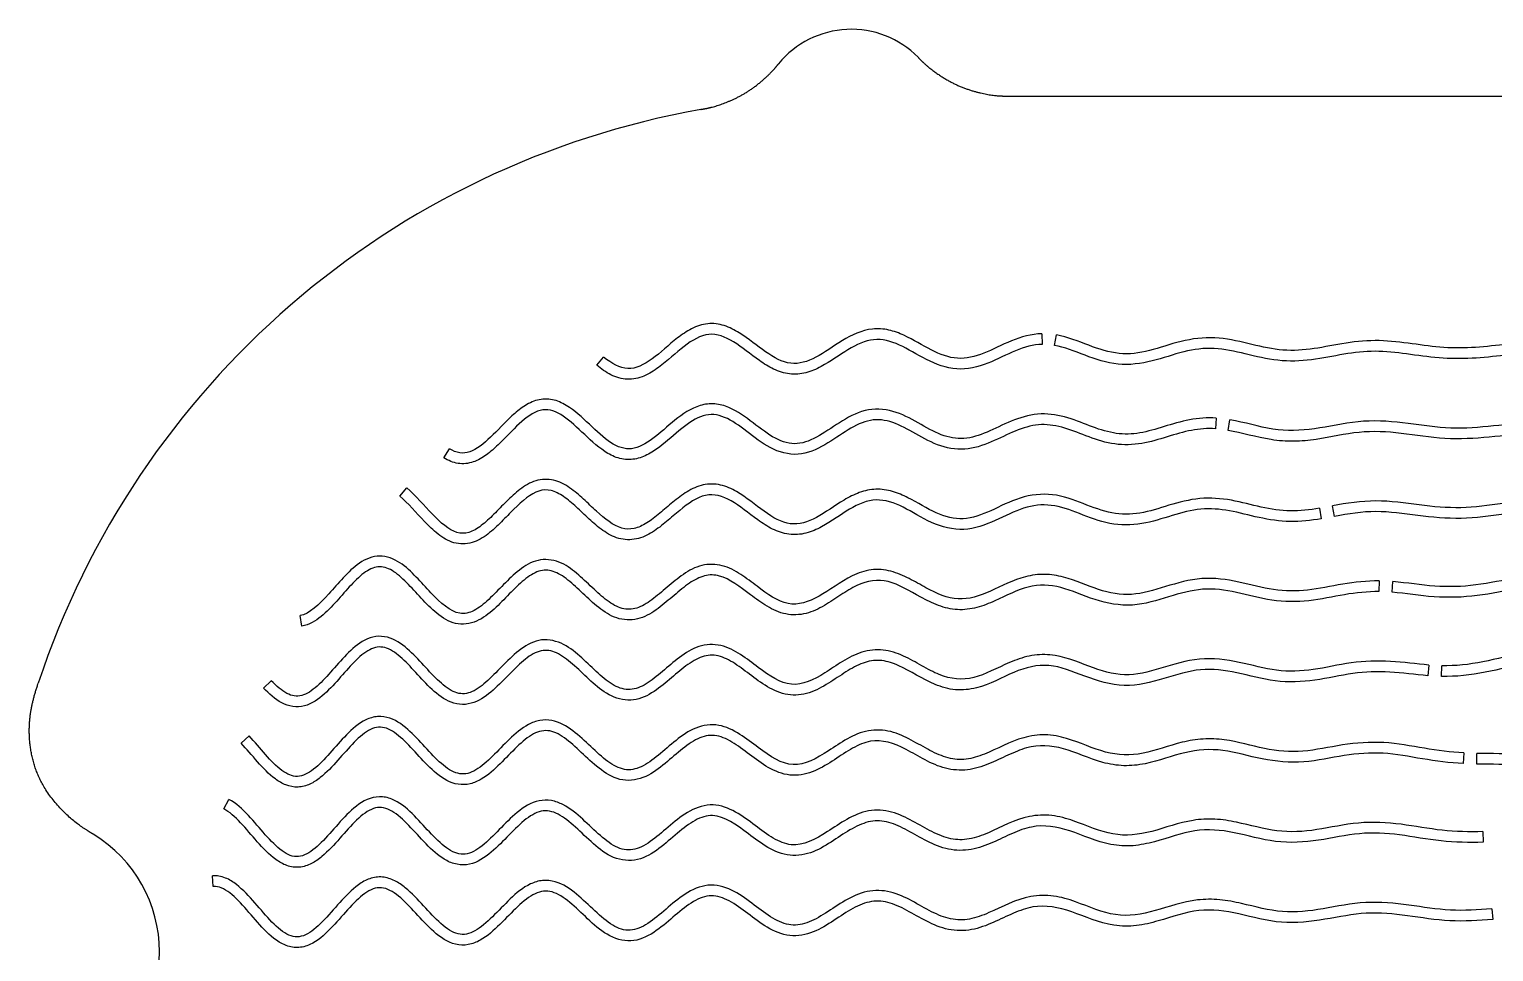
# Model space of a CAD drawing. Header units: millimetres. Extents: x -31 to 86, y -35 to 35.
# Drawn here: x -30.7 to 24, y 0 to 34.5 of the extents above; entities that cross this region are included whole.
import ezdxf

# ---------------------------------------------------------------- set-up
doc = ezdxf.new("R2010")
doc.units = ezdxf.units.MM

msp = doc.modelspace()

# ---------------------------------------------------------------- linework, layer by layer
at = {"color": 7, "linetype": 'Continuous', "lineweight": 25}
for p, q in [((5.958, 32), (42.171, 32)), ((7.125, 23.116), (7.134, 22.717)), ((7.595, 22.679), (7.666, 23.073)), ((-9.508, 21.936), (-9.254, 22.245)), ((13.634, 19.96), (13.608, 19.561)), ((14.084, 19.502), (14.153, 19.897)), ((-15.22, 18.471), (-15.011, 18.813)), ((-16.869, 17.047), (-16.609, 17.351)), ((17.495, 16.591), (17.562, 16.196)), ((18.057, 16.286), (17.984, 16.68)), ((19.729, 13.871), (19.723, 13.471)), ((20.21, 13.447), (20.242, 13.846)), ((-20.528, 12.179), (-20.598, 12.573)), ((21.584, 10.726), (21.552, 10.327)), ((22.063, 10.3), (22.072, 10.7)), ((-21.961, 9.864), (-21.672, 10.141)), ((-22.795, 7.802), (-22.503, 8.075)), ((22.892, 7.441), (22.871, 7.042)), ((23.377, 7.024), (23.385, 7.424)), ((-23.447, 5.35), (-23.262, 5.705)), ((23.607, 4.498), (23.617, 4.098)), ((-23.84, 2.446), (-23.867, 2.845)), ((23.943, 1.61), (23.974, 1.211))]:
    msp.add_line(p, q, dxfattribs=at)
for centre, radius, start, end in [((0, 31), 3.5, 44.4751, 140.8002), ((0, 0), 32, 100.1135, 161.6951), ((-31, 0), 5.15, 301.4922, 58.5078)]:
    msp.add_arc(centre, radius, start, end, dxfattribs=at)
for points, degree, knots in [([(2.497, 33.452), (2.624, 33.323), (2.81, 33.117), (3.639, 32.454), (4.51, 32.141), (5.348, 32), (5.653, 32), (5.958, 32)], 5, [0, 0, 0, 0, 0, 0, 0.5, 0.5, 1, 1, 1, 1, 1, 1]), ([(-5.619, 31.503), (-5.374, 31.546), (-5.115, 31.59), (-4.366, 31.838), (-3.628, 32.236), (-2.961, 32.892), (-2.813, 33.088), (-2.712, 33.212)], 5, [0, 0, 0, 0, 0, 0, 0.5, 0.5, 1, 1, 1, 1, 1, 1]), ([(45.971, 24.19), (44.404, 23.687), (42.052, 23.003), (38.867, 22.821), (36.442, 22.71), (34.057, 22.661), (31.625, 22.802), (29.606, 22.62), (28.024, 22.648), (26.824, 22.755), (25.596, 22.811), (24.368, 22.713), (23.175, 22.57), (22.002, 22.582), (20.817, 22.769), (19.578, 22.905), (18.329, 22.762), (17.143, 22.499), (15.992, 22.466), (14.835, 22.752), (13.595, 23.038), (12.308, 22.871), (11.135, 22.436), (10.012, 22.29), (8.891, 22.664), (8.093, 22.996), (7.666, 23.073)], 3, [0, 0, 0, 0, 0.0471585, 0.0707377, 0.0943169, 0.1178962, 0.1414754, 0.1650546, 0.1768443, 0.1886339, 0.2004235, 0.2122131, 0.2240027, 0.2357923, 0.247582, 0.2593716, 0.2711612, 0.2829508, 0.2947404, 0.30653, 0.3183197, 0.3301093, 0.3418989, 0.3536885, 0.3654781, 0.3772677, 0.3772677, 0.3772677, 0.3772677]), ([(46.094, 23.81), (45.307, 23.557), (43.726, 23.076), (41.31, 22.559), (38.872, 22.421), (36.473, 22.311), (34.031, 22.261), (31.634, 22.402), (29.634, 22.22), (27.997, 22.248), (26.788, 22.356), (25.602, 22.41), (24.418, 22.316), (23.206, 22.17), (21.544, 22.189), (19.96, 22.548), (18.413, 22.37), (17.212, 22.102), (15.939, 22.064), (14.716, 22.371), (13.563, 22.63), (12.429, 22.487), (11.266, 22.054), (9.961, 21.878), (8.717, 22.305), (7.967, 22.612), (7.595, 22.679)], 3, [0, 0, 0, 0, 0.0235792, 0.0471585, 0.0707377, 0.0943169, 0.1178962, 0.1414754, 0.1650546, 0.1768443, 0.1886339, 0.2004235, 0.2122131, 0.2240027, 0.2357923, 0.2593716, 0.2711612, 0.2829508, 0.2947404, 0.30653, 0.3183197, 0.3301093, 0.3418989, 0.3536885, 0.3654781, 0.3772677, 0.3772677, 0.3772677, 0.3772677]), ([(65.262, 19.385), (64.175, 19.438), (61.991, 19.618), (58.749, 20.582), (55.691, 22.279), (53.147, 23.506), (51.052, 23.69), (49.491, 23.36), (47.959, 22.69), (45.93, 21.61), (43.864, 20.574), (41.719, 19.881), (40.079, 19.582), (38.445, 19.456), (36.824, 19.355), (35.191, 19.27), (33.552, 19.305), (31.938, 19.37), (30.332, 19.29), (28.688, 19.203), (27.045, 19.334), (25.451, 19.431), (23.856, 19.233), (22.182, 19.13), (20.543, 19.426), (18.983, 19.505), (17.661, 19.183), (16.538, 19.066), (15.404, 19.159), (14.603, 19.412), (14.084, 19.502)], 3, [0, 0, 0, 0, 0.0315935, 0.0631869, 0.0947804, 0.1263739, 0.1421706, 0.1579673, 0.1737641, 0.1895608, 0.2211543, 0.236951, 0.2527477, 0.2685445, 0.2843412, 0.3001379, 0.3159347, 0.3317314, 0.3475281, 0.3633249, 0.3791216, 0.3949183, 0.4107151, 0.4265118, 0.4423085, 0.4581053, 0.473902, 0.4818004, 0.4896987, 0.5054955, 0.5054955, 0.5054955, 0.5054955]), ([(65.282, 19.785), (64.204, 19.837), (62.056, 20.016), (58.916, 20.949), (56.397, 22.343), (54.332, 23.381), (52.715, 23.946), (51.025, 24.096), (49.358, 23.74), (47.778, 23.047), (45.738, 21.961), (43.704, 20.943), (41.619, 20.27), (40.033, 19.98), (38.422, 19.855), (36.797, 19.754), (35.183, 19.671), (33.573, 19.704), (31.939, 19.77), (30.298, 19.688), (28.693, 19.603), (27.092, 19.732), (25.436, 19.832), (23.792, 19.629), (22.213, 19.531), (20.624, 19.82), (18.927, 19.908), (17.301, 19.499), (15.762, 19.459), (14.708, 19.8), (14.153, 19.897)], 3, [0, 0, 0, 0, 0.0315935, 0.0631869, 0.0947804, 0.1105771, 0.1263739, 0.1421706, 0.1579673, 0.1737641, 0.1895608, 0.2211543, 0.236951, 0.2527477, 0.2685445, 0.2843412, 0.3001379, 0.3159347, 0.3317314, 0.3475281, 0.3633249, 0.3791216, 0.3949183, 0.4107151, 0.4265118, 0.4423085, 0.4581053, 0.473902, 0.4896987, 0.5054955, 0.5054955, 0.5054955, 0.5054955]), ([(7.134, 22.717), (6.804, 22.709), (6.143, 22.525), (5.132, 21.973), (3.938, 21.676), (2.783, 22.121), (1.796, 22.756), (0.837, 23.009), (-0.117, 22.562), (-0.933, 21.955), (-1.684, 21.624), (-2.314, 21.572), (-2.912, 21.77), (-3.61, 22.213), (-4.402, 22.886), (-5.323, 23.24), (-6.244, 22.698), (-7.017, 21.959), (-7.726, 21.501), (-8.367, 21.355), (-8.996, 21.548), (-9.342, 21.8), (-9.508, 21.936)], 3, [0, 0, 0, 0, 0.0105883, 0.0211766, 0.0317649, 0.0423532, 0.0529415, 0.0635298, 0.0741181, 0.0847064, 0.0900006, 0.0952947, 0.1005889, 0.105883, 0.1164713, 0.1270596, 0.1376479, 0.1482362, 0.1535304, 0.1588245, 0.1641187, 0.1694128, 0.1694128, 0.1694128, 0.1694128]), ([(7.125, 23.116), (6.733, 23.107), (5.965, 22.884), (4.947, 22.335), (3.97, 22.098), (2.999, 22.463), (2.163, 22.997), (1.41, 23.282), (0.584, 23.34), (-0.357, 22.887), (-1.322, 22.166), (-2.261, 21.878), (-3.198, 22.387), (-3.993, 23.064), (-4.729, 23.454), (-5.37, 23.537), (-5.978, 23.327), (-6.668, 22.846), (-7.442, 22.105), (-8.352, 21.648), (-8.95, 21.996), (-9.254, 22.245)], 3, [0, 0, 0, 0, 0.0105883, 0.0211766, 0.0317649, 0.0423532, 0.0529415, 0.0582357, 0.0635298, 0.0741181, 0.0847064, 0.0952947, 0.105883, 0.1164713, 0.1217655, 0.1270596, 0.1323538, 0.1376479, 0.1482362, 0.1588245, 0.1694128, 0.1694128, 0.1694128, 0.1694128]), ([(13.608, 19.561), (13.31, 19.58), (12.718, 19.538), (11.817, 19.264), (10.869, 18.97), (9.497, 18.924), (8.26, 19.568), (7.107, 19.779), (6.244, 19.557), (5.364, 19.107), (4.387, 18.729), (3.318, 18.858), (2.405, 19.374), (1.546, 19.858), (0.719, 19.96), (-0.118, 19.551), (-0.962, 18.936), (-1.975, 18.478), (-3.064, 18.794), (-3.908, 19.476), (-4.738, 20.074), (-5.525, 20.153), (-6.335, 19.603), (-7.011, 18.973), (-7.622, 18.564), (-8.153, 18.379), (-8.725, 18.437), (-9.386, 18.788), (-10.064, 19.446), (-10.864, 20.188), (-11.622, 20.375), (-12.41, 19.794), (-13.053, 19.079), (-13.62, 18.573), (-14.11, 18.281), (-14.7, 18.217), (-15.058, 18.372), (-15.22, 18.471)], 3, [0, 0, 0, 0, 0.0091842, 0.0183683, 0.0275525, 0.0367367, 0.055105, 0.0642892, 0.0734733, 0.0826575, 0.0918417, 0.1010258, 0.11021, 0.1193941, 0.1285783, 0.1377625, 0.1469466, 0.1561308, 0.165315, 0.1744991, 0.1836833, 0.1928675, 0.2020516, 0.2112358, 0.2158279, 0.22042, 0.225012, 0.2296041, 0.2387883, 0.2479725, 0.2571566, 0.2663408, 0.275525, 0.280117, 0.2847091, 0.2893012, 0.2938933, 0.2938933, 0.2938933, 0.2938933]), ([(13.634, 19.96), (13.303, 19.981), (12.632, 19.933), (11.684, 19.64), (10.784, 19.366), (9.908, 19.339), (9.027, 19.612), (8.113, 20), (7.091, 20.192), (6.077, 19.925), (5.18, 19.461), (4.316, 19.14), (3.475, 19.241), (2.617, 19.706), (1.716, 20.238), (0.624, 20.373), (-0.348, 19.878), (-1.194, 19.266), (-2.023, 18.907), (-2.831, 19.14), (-3.656, 19.779), (-4.386, 20.324), (-5.096, 20.528), (-5.841, 20.437), (-6.604, 19.897), (-7.41, 19.15), (-8.212, 18.695), (-8.987, 18.968), (-9.783, 19.724), (-10.466, 20.376), (-11.155, 20.691), (-11.741, 20.675), (-12.249, 20.414), (-12.829, 19.927), (-13.473, 19.21), (-14.266, 18.57), (-14.753, 18.654), (-15.011, 18.813)], 3, [0, 0, 0, 0, 0.0091842, 0.0183683, 0.0275525, 0.0367367, 0.0459208, 0.055105, 0.0642892, 0.0734733, 0.0826575, 0.0918417, 0.1010258, 0.11021, 0.1193941, 0.1285783, 0.1377625, 0.1469466, 0.1561308, 0.165315, 0.1744991, 0.1836833, 0.1882754, 0.1928675, 0.2020516, 0.2112358, 0.22042, 0.2296041, 0.2387883, 0.2479725, 0.2525645, 0.2571566, 0.2617487, 0.2663408, 0.275525, 0.2847091, 0.2938933, 0.2938933, 0.2938933, 0.2938933]), ([(17.495, 16.591), (17.128, 16.528), (16.407, 16.445), (15.332, 16.608), (14.221, 16.924), (13.02, 17.019), (11.86, 16.707), (10.787, 16.348), (9.742, 16.35), (8.69, 16.759), (7.543, 17.192), (6.289, 17.043), (5.209, 16.465), (4.183, 16.091), (3.177, 16.355), (2.317, 16.908), (1.554, 17.243), (0.921, 17.338), (0.292, 17.199), (-0.458, 16.808), (-1.302, 16.173), (-2.276, 15.869), (-3.252, 16.427), (-4.079, 17.136), (-4.871, 17.503), (-5.547, 17.508), (-6.148, 17.225), (-6.669, 16.822), (-7.157, 16.392), (-7.64, 16.014), (-8.118, 15.793), (-8.727, 15.813), (-9.365, 16.317), (-10, 16.937), (-10.508, 17.375), (-11.106, 17.698), (-11.811, 17.671), (-12.393, 17.314), (-12.89, 16.847), (-13.358, 16.354), (-13.823, 15.916), (-14.292, 15.643), (-14.875, 15.638), (-15.66, 16.323), (-16.261, 17.055), (-16.609, 17.351)], 3, [0, 0, 0, 0, 0.0109314, 0.0218627, 0.0327941, 0.0437254, 0.0546568, 0.0655882, 0.0765195, 0.0874509, 0.0983822, 0.1093136, 0.120245, 0.1311763, 0.1421077, 0.153039, 0.1585047, 0.1639704, 0.1694361, 0.1749018, 0.1858331, 0.1967645, 0.2076958, 0.2186272, 0.2240929, 0.2295586, 0.2350242, 0.2404899, 0.2459556, 0.2514213, 0.256887, 0.2623526, 0.273284, 0.2787497, 0.2842154, 0.289681, 0.2951467, 0.3006124, 0.3060781, 0.3115438, 0.3170094, 0.3224751, 0.3279408, 0.3388722, 0.3498035, 0.3498035, 0.3498035, 0.3498035]), ([(67.97, 17.567), (66.899, 17.593), (64.749, 17.495), (61.557, 16.785), (58.462, 15.457), (55.506, 13.665), (53.013, 12.464), (50.958, 12.341), (48.915, 12.805), (46.455, 14.186), (43.464, 15.92), (40.853, 16.832), (38.736, 17.345), (37.119, 17.541), (35.51, 17.553), (33.917, 17.523), (32.311, 17.467), (30.703, 17.25), (29.13, 16.968), (27.569, 16.894), (25.965, 16.947), (24.343, 16.775), (22.78, 16.548), (21.238, 16.697), (19.613, 16.946), (18.512, 16.778), (17.984, 16.68)], 3, [0, 0, 0, 0, 0.0309167, 0.0618334, 0.0927501, 0.1236668, 0.1545835, 0.1700418, 0.1855002, 0.2164169, 0.2473336, 0.2782503, 0.2937086, 0.309167, 0.3246253, 0.3400837, 0.355542, 0.3710003, 0.3864587, 0.401917, 0.4173754, 0.4328337, 0.4482921, 0.4637504, 0.4792088, 0.4946671, 0.4946671, 0.4946671, 0.4946671]), ([(17.562, 16.196), (17.183, 16.132), (16.401, 16.04), (15.228, 16.221), (14.128, 16.532), (13.065, 16.613), (12, 16.334), (10.878, 15.949), (9.645, 15.95), (8.518, 16.401), (7.47, 16.782), (6.443, 16.661), (5.407, 16.12), (4.22, 15.668), (2.97, 16), (1.936, 16.681), (0.933, 17.026), (-0.056, 16.61), (-0.902, 15.972), (-1.679, 15.622), (-2.336, 15.572), (-2.954, 15.79), (-3.672, 16.261), (-4.494, 16.961), (-5.445, 17.227), (-6.245, 16.663), (-6.896, 16.089), (-7.413, 15.682), (-8.014, 15.389), (-8.705, 15.413), (-9.293, 15.743), (-9.799, 16.183), (-10.276, 16.647), (-10.749, 17.054), (-11.221, 17.293), (-11.817, 17.272), (-12.449, 16.734), (-13.07, 16.076), (-13.566, 15.608), (-14.149, 15.246), (-14.867, 15.239), (-15.455, 15.605), (-16.111, 16.247), (-16.561, 16.784), (-16.869, 17.047)], 3, [0, 0, 0, 0, 0.0109314, 0.0218627, 0.0327941, 0.0437254, 0.0546568, 0.0655882, 0.0765195, 0.0874509, 0.0983822, 0.1093136, 0.120245, 0.1311763, 0.1421077, 0.153039, 0.1639704, 0.1749018, 0.1858331, 0.1912988, 0.1967645, 0.2022302, 0.2076958, 0.2186272, 0.2295586, 0.2404899, 0.2459556, 0.2514213, 0.256887, 0.2623526, 0.2678183, 0.273284, 0.2787497, 0.2842154, 0.289681, 0.2951467, 0.3060781, 0.3115438, 0.3170094, 0.3224751, 0.3279408, 0.3334065, 0.3388722, 0.3498035, 0.3498035, 0.3498035, 0.3498035]), ([(67.96, 17.167), (66.906, 17.192), (64.801, 17.096), (61.681, 16.403), (58.652, 15.104), (55.719, 13.328), (53.139, 12.072), (50.92, 11.936), (48.748, 12.435), (46.236, 13.851), (43.297, 15.555), (40.734, 16.449), (38.66, 16.952), (37.098, 17.141), (35.518, 17.153), (33.923, 17.123), (32.341, 17.068), (30.776, 16.857), (29.184, 16.571), (27.557, 16.494), (25.971, 16.546), (24.414, 16.381), (22.799, 16.145), (21.157, 16.304), (19.605, 16.542), (18.583, 16.385), (18.057, 16.286)], 3, [0, 0, 0, 0, 0.0309167, 0.0618334, 0.0927501, 0.1236668, 0.1545835, 0.1700418, 0.1855002, 0.2164169, 0.2473336, 0.2782503, 0.2937086, 0.309167, 0.3246253, 0.3400837, 0.355542, 0.3710003, 0.3864587, 0.401917, 0.4173754, 0.4328337, 0.4482921, 0.4637504, 0.4792088, 0.4946671, 0.4946671, 0.4946671, 0.4946671]), ([(69.423, 16.094), (68.373, 16.338), (66.208, 16.546), (63.052, 15.611), (60.057, 14.16), (57.085, 12.664), (54.095, 11.326), (51.023, 10.843), (47.964, 11.601), (44.995, 13.039), (42.506, 14.271), (40.506, 15.203), (38.982, 15.847), (37.399, 16.288), (35.785, 16.399), (34.191, 16.264), (32.607, 15.966), (31.048, 15.456), (29.535, 14.841), (28.026, 14.403), (26.475, 14.232), (24.886, 14.011), (23.335, 13.671), (21.816, 13.626), (20.776, 13.803), (20.242, 13.846)], 3, [0, 0, 0, 0, 0.0304453, 0.0608907, 0.091336, 0.1217814, 0.1522267, 0.1826721, 0.2131174, 0.2435628, 0.2740081, 0.2892308, 0.3044534, 0.3196761, 0.3348988, 0.3501215, 0.3653441, 0.3805668, 0.3957895, 0.4110121, 0.4262348, 0.4414575, 0.4566802, 0.4719028, 0.4871255, 0.4871255, 0.4871255, 0.4871255]), ([(69.333, 15.705), (68.312, 15.941), (66.256, 16.139), (63.213, 15.243), (60.238, 13.803), (57.262, 12.306), (54.233, 10.945), (50.998, 10.432), (47.812, 11.229), (44.811, 12.684), (42.334, 13.91), (40.34, 14.84), (38.842, 15.471), (37.33, 15.891), (35.794, 15.998), (34.244, 15.867), (32.706, 15.577), (31.194, 15.084), (29.678, 14.467), (28.099, 14.008), (26.509, 13.833), (24.967, 13.62), (23.404, 13.274), (21.768, 13.226), (20.722, 13.406), (20.21, 13.447)], 3, [0, 0, 0, 0, 0.0304453, 0.0608907, 0.091336, 0.1217814, 0.1522267, 0.1826721, 0.2131174, 0.2435628, 0.2740081, 0.2892308, 0.3044534, 0.3196761, 0.3348988, 0.3501215, 0.3653441, 0.3805668, 0.3957895, 0.4110121, 0.4262348, 0.4414575, 0.4566802, 0.4719028, 0.4871255, 0.4871255, 0.4871255, 0.4871255]), ([(19.729, 13.871), (19.272, 13.877), (18.354, 13.778), (17.051, 13.477), (15.787, 13.487), (14.504, 13.861), (13.094, 14.056), (11.726, 13.659), (10.475, 13.266), (9.247, 13.492), (8.183, 13.992), (7.23, 14.153), (6.262, 14.024), (5.19, 13.444), (3.99, 13.042), (3.001, 13.484), (2.172, 13.971), (1.497, 14.273), (0.737, 14.337), (-0.215, 13.999), (-1.211, 13.205), (-2.362, 12.827), (-3.318, 13.513), (-4.117, 14.13), (-4.796, 14.501), (-5.6, 14.515), (-6.289, 14.135), (-6.883, 13.635), (-7.451, 13.142), (-8.021, 12.806), (-8.559, 12.788), (-9.121, 13.107), (-9.677, 13.621), (-10.249, 14.169), (-10.891, 14.639), (-11.726, 14.726), (-12.423, 14.3), (-12.997, 13.737), (-13.543, 13.16), (-14.101, 12.713), (-14.798, 12.554), (-15.528, 13.209), (-16.253, 14.027), (-16.834, 14.59), (-17.624, 14.911), (-18.411, 14.578), (-18.988, 14.002), (-19.704, 13.162), (-20.254, 12.634), (-20.598, 12.573)], 3, [0, 0, 0, 0, 0.0128585, 0.0257171, 0.0385756, 0.0514342, 0.0642927, 0.0771513, 0.0900098, 0.1028684, 0.1157269, 0.1221562, 0.1285855, 0.141444, 0.1543026, 0.1671611, 0.1735904, 0.1800197, 0.1864489, 0.1928782, 0.2057368, 0.2185953, 0.2314539, 0.2378831, 0.2443124, 0.2507417, 0.257171, 0.2636002, 0.2700295, 0.2764588, 0.2828881, 0.2893173, 0.2957466, 0.3021759, 0.3086052, 0.3150344, 0.3214637, 0.327893, 0.3343223, 0.3407515, 0.3471808, 0.3600393, 0.3664686, 0.3728979, 0.3793272, 0.3857564, 0.3921857, 0.398615, 0.4114735, 0.4114735, 0.4114735, 0.4114735]), ([(71.037, 13.486), (70.05, 14.012), (68.558, 14.715), (66.518, 14.802), (64.499, 14.271), (62.073, 12.795), (59.123, 10.992), (55.995, 9.868), (52.798, 9.427), (49.603, 9.462), (46.404, 9.954), (43.304, 11.204), (40.358, 13.009), (37.455, 14.79), (34.353, 14.79), (31.871, 13.649), (29.931, 12.428), (28.406, 11.636), (26.814, 11.184), (25.258, 10.848), (23.7, 10.413), (22.606, 10.289), (22.063, 10.3)], 3, [0, 0, 0, 0, 0.0304943, 0.0457415, 0.0609886, 0.091483, 0.1219773, 0.1524716, 0.1829659, 0.2134603, 0.2439546, 0.2744489, 0.3049432, 0.3354376, 0.3659319, 0.3964262, 0.4116734, 0.4269205, 0.4421677, 0.4574149, 0.472662, 0.4879092, 0.4879092, 0.4879092, 0.4879092]), ([(71.225, 13.839), (70.227, 14.371), (68.681, 15.109), (66.47, 15.206), (64.315, 14.634), (61.849, 13.125), (58.942, 11.352), (55.902, 10.26), (52.778, 9.827), (49.629, 9.863), (46.513, 10.343), (43.488, 11.562), (40.589, 13.336), (38.104, 14.862), (35.907, 15.208), (33.732, 14.942), (31.666, 13.994), (29.721, 12.769), (28.255, 12.01), (26.734, 11.577), (25.158, 11.234), (23.603, 10.803), (22.585, 10.689), (22.072, 10.7)], 3, [0, 0, 0, 0, 0.0304943, 0.0457415, 0.0609886, 0.091483, 0.1219773, 0.1524716, 0.1829659, 0.2134603, 0.2439546, 0.2744489, 0.3049432, 0.3354376, 0.3506847, 0.3659319, 0.3964262, 0.4116734, 0.4269205, 0.4421677, 0.4574149, 0.472662, 0.4879092, 0.4879092, 0.4879092, 0.4879092]), ([(19.723, 13.471), (19.294, 13.477), (18.442, 13.387), (17.118, 13.077), (15.71, 13.089), (14.386, 13.477), (13.13, 13.646), (11.882, 13.291), (10.52, 12.853), (9.082, 13.119), (7.827, 13.72), (6.616, 13.756), (5.597, 13.214), (4.706, 12.849), (3.969, 12.753), (3.244, 12.927), (2.376, 13.373), (1.375, 14.001), (0.41, 13.857), (-0.381, 13.354), (-0.993, 12.941), (-1.673, 12.607), (-2.455, 12.576), (-3.157, 12.901), (-3.968, 13.506), (-4.741, 14.101), (-5.479, 14.113), (-6.047, 13.815), (-6.616, 13.337), (-7.202, 12.83), (-7.869, 12.413), (-8.691, 12.385), (-9.376, 12.799), (-9.958, 13.336), (-10.514, 13.873), (-11.078, 14.26), (-11.605, 14.313), (-12.159, 13.998), (-12.706, 13.462), (-13.264, 12.879), (-13.874, 12.357), (-14.702, 12.167), (-15.434, 12.571), (-16.005, 13.147), (-16.545, 13.756), (-17.093, 14.267), (-17.62, 14.472), (-18.146, 14.259), (-18.691, 13.736), (-19.223, 13.111), (-19.789, 12.511), (-20.259, 12.227), (-20.528, 12.179)], 3, [0, 0, 0, 0, 0.0128585, 0.0257171, 0.0385756, 0.0514342, 0.0642927, 0.0771513, 0.0900098, 0.1028684, 0.1157269, 0.1285855, 0.141444, 0.1478733, 0.1543026, 0.1607319, 0.1671611, 0.1800197, 0.1928782, 0.1993075, 0.2057368, 0.212166, 0.2185953, 0.2250246, 0.2314539, 0.2443124, 0.2507417, 0.257171, 0.2636002, 0.2700295, 0.2764588, 0.2828881, 0.2893173, 0.2957466, 0.3021759, 0.3086052, 0.3150344, 0.3214637, 0.327893, 0.3343223, 0.3407515, 0.3471808, 0.3536101, 0.3600393, 0.3664686, 0.3728979, 0.3793272, 0.3857564, 0.3921857, 0.398615, 0.4050443, 0.4114735, 0.4114735, 0.4114735, 0.4114735]), ([(21.584, 10.726), (21.117, 10.763), (20.166, 10.91), (18.675, 10.856), (17.259, 10.509), (15.899, 10.456), (14.526, 10.861), (13.004, 11.064), (11.548, 10.583), (10.214, 10.236), (8.897, 10.654), (7.697, 11.16), (6.645, 11.098), (5.669, 10.745), (4.568, 10.115), (3.509, 10.217), (2.641, 10.698), (1.964, 11.085), (1.2, 11.348), (0.38, 11.253), (-0.334, 10.873), (-1.203, 10.267), (-2.236, 9.77), (-3.261, 10.463), (-4.116, 11.133), (-4.853, 11.529), (-5.72, 11.484), (-6.431, 11.028), (-7.055, 10.479), (-7.668, 9.98), (-8.267, 9.744), (-8.853, 9.913), (-9.457, 10.404), (-10.061, 10.997), (-10.711, 11.548), (-11.583, 11.772), (-12.37, 11.355), (-12.985, 10.75), (-13.573, 10.127), (-14.173, 9.665), (-14.728, 9.611), (-15.32, 10.005), (-15.899, 10.63), (-16.492, 11.283), (-17.072, 11.729), (-17.66, 11.833), (-18.235, 11.684), (-18.798, 11.213), (-19.384, 10.54), (-19.957, 9.899), (-20.543, 9.507), (-21.085, 9.596), (-21.481, 9.942), (-21.672, 10.141)], 3, [0, 0, 0, 0, 0.0137501, 0.0275003, 0.0412504, 0.0550006, 0.0687507, 0.0825009, 0.096251, 0.1100011, 0.1237513, 0.1375014, 0.1443765, 0.1512516, 0.1650017, 0.1787519, 0.1856269, 0.192502, 0.1993771, 0.2062521, 0.2131272, 0.2200023, 0.2337524, 0.2475026, 0.2543776, 0.2612527, 0.2681278, 0.2750029, 0.2818779, 0.288753, 0.2956281, 0.3025031, 0.3093782, 0.3162533, 0.3231284, 0.3300034, 0.3368785, 0.3437536, 0.3506286, 0.3575037, 0.3643788, 0.3712539, 0.3781289, 0.385004, 0.3918791, 0.3953166, 0.3987541, 0.4056292, 0.4125043, 0.4193794, 0.4262544, 0.4331295, 0.4400046, 0.4400046, 0.4400046, 0.4400046]), ([(21.552, 10.327), (21.068, 10.366), (20.123, 10.509), (18.749, 10.461), (17.345, 10.114), (15.832, 10.055), (14.401, 10.478), (13.052, 10.654), (11.712, 10.216), (10.205, 9.816), (8.704, 10.3), (7.386, 10.854), (6.088, 10.531), (4.955, 9.869), (3.893, 9.751), (2.867, 10.05), (1.996, 10.657), (1.143, 10.937), (0.521, 10.868), (-0.114, 10.538), (-0.759, 10.093), (-1.454, 9.682), (-2.281, 9.536), (-3.065, 9.836), (-3.724, 10.32), (-4.351, 10.808), (-4.971, 11.124), (-5.563, 11.093), (-6.177, 10.72), (-6.79, 10.181), (-7.431, 9.649), (-8.235, 9.314), (-9.082, 9.568), (-9.733, 10.116), (-10.335, 10.71), (-10.941, 11.198), (-11.516, 11.341), (-12.104, 11.047), (-12.695, 10.476), (-13.291, 9.845), (-13.854, 9.392), (-14.414, 9.228), (-15.004, 9.296), (-15.601, 9.719), (-16.199, 10.366), (-16.777, 11.003), (-17.37, 11.432), (-17.916, 11.408), (-18.508, 10.941), (-19.078, 10.281), (-19.67, 9.619), (-20.272, 9.186), (-20.876, 9.143), (-21.431, 9.35), (-21.755, 9.65), (-21.961, 9.864)], 3, [0, 0, 0, 0, 0.0137501, 0.0275003, 0.0412504, 0.0550006, 0.0687507, 0.0825009, 0.096251, 0.1100011, 0.1237513, 0.1375014, 0.1512516, 0.1650017, 0.1718768, 0.1787519, 0.192502, 0.1993771, 0.2062521, 0.2131272, 0.2200023, 0.2268774, 0.2337524, 0.2406275, 0.2475026, 0.2543776, 0.2612527, 0.2681278, 0.2750029, 0.2818779, 0.288753, 0.2956281, 0.3025031, 0.3093782, 0.3162533, 0.3231284, 0.3300034, 0.3368785, 0.3437536, 0.3506286, 0.3575037, 0.3609412, 0.3643788, 0.3712539, 0.3781289, 0.385004, 0.3918791, 0.3987541, 0.4056292, 0.4125043, 0.4193794, 0.4262544, 0.429692, 0.4331295, 0.4400046, 0.4400046, 0.4400046, 0.4400046]), ([(-28.31, 4.391), (-28.63, 4.588), (-29.103, 4.837), (-30.47, 6.083), (-30.824, 7.504), (-30.75, 8.884), (-30.578, 9.455), (-30.381, 10.05)], 5, [0, 0, 0, 0, 0, 0, 0.5, 0.5, 1, 1, 1, 1, 1, 1]), ([(22.892, 7.441), (22.4, 7.467), (21.428, 7.596), (19.912, 7.897), (18.342, 7.774), (16.875, 7.428), (15.451, 7.551), (14.214, 7.937), (13.151, 7.99), (12.103, 7.81), (10.894, 7.327), (9.509, 7.362), (8.325, 7.95), (7.254, 8.163), (6.159, 8.003), (5.207, 7.446), (4.294, 7.164), (3.625, 7.214), (2.946, 7.517), (2.251, 7.93), (1.494, 8.288), (0.627, 8.332), (-0.159, 7.987), (-1.081, 7.353), (-2.171, 6.738), (-3.247, 7.449), (-4.144, 8.157), (-4.934, 8.559), (-5.841, 8.438), (-6.56, 7.922), (-7.208, 7.34), (-7.855, 6.864), (-8.469, 6.749), (-9.099, 7.082), (-9.73, 7.672), (-10.376, 8.292), (-11.03, 8.679), (-11.647, 8.682), (-12.21, 8.462), (-12.785, 7.964), (-13.403, 7.298), (-14.032, 6.739), (-14.626, 6.576), (-15.24, 6.928), (-15.852, 7.575), (-16.471, 8.264), (-17.078, 8.74), (-17.701, 8.834), (-18.297, 8.65), (-18.874, 8.135), (-19.481, 7.422), (-20.091, 6.773), (-20.69, 6.471), (-21.28, 6.725), (-21.891, 7.362), (-22.29, 7.847), (-22.503, 8.075)], 3, [0, 0, 0, 0, 0.0144716, 0.0289432, 0.0434148, 0.0578864, 0.072358, 0.0868296, 0.0940654, 0.1013012, 0.1157728, 0.1302444, 0.144716, 0.1519518, 0.1591876, 0.1736592, 0.180895, 0.1881308, 0.1953666, 0.2026024, 0.2098382, 0.217074, 0.2243098, 0.2315456, 0.2460172, 0.2604888, 0.2677247, 0.2749605, 0.2821963, 0.2894321, 0.2966679, 0.3039037, 0.3111395, 0.3183753, 0.3256111, 0.3328469, 0.3400827, 0.3437006, 0.3473185, 0.3545543, 0.3617901, 0.3690259, 0.3762617, 0.3834975, 0.3907333, 0.3979691, 0.4052049, 0.4088228, 0.4124407, 0.4196765, 0.4269123, 0.4341481, 0.4413839, 0.4486197, 0.4558555, 0.4630913, 0.4630913, 0.4630913, 0.4630913]), ([(22.871, 7.042), (22.363, 7.068), (21.341, 7.206), (19.873, 7.493), (18.434, 7.383), (16.928, 7.025), (15.338, 7.162), (13.88, 7.626), (12.475, 7.53), (11.261, 7.044), (10.189, 6.926), (9.122, 7.109), (7.921, 7.706), (6.786, 7.761), (5.862, 7.364), (5.144, 7.011), (4.354, 6.757), (3.508, 6.822), (2.748, 7.168), (1.817, 7.729), (0.936, 8.027), (0.053, 7.644), (-0.622, 7.188), (-1.333, 6.734), (-2.189, 6.52), (-3.028, 6.808), (-3.721, 7.318), (-4.38, 7.832), (-5.029, 8.144), (-5.653, 8.063), (-6.299, 7.62), (-6.946, 7.042), (-7.644, 6.501), (-8.559, 6.326), (-9.362, 6.775), (-10.01, 7.388), (-10.641, 7.989), (-11.27, 8.34), (-11.868, 8.216), (-12.498, 7.687), (-13.115, 7.023), (-13.677, 6.51), (-14.229, 6.259), (-14.855, 6.23), (-15.521, 6.636), (-16.151, 7.311), (-16.758, 7.988), (-17.381, 8.445), (-17.956, 8.396), (-18.579, 7.868), (-19.177, 7.163), (-19.708, 6.591), (-20.216, 6.253), (-20.671, 6.128), (-21.137, 6.217), (-21.66, 6.535), (-22.196, 7.105), (-22.595, 7.587), (-22.795, 7.802)], 3, [0, 0, 0, 0, 0.0144716, 0.0289432, 0.0434148, 0.0578864, 0.072358, 0.0868296, 0.1013012, 0.1157728, 0.1230086, 0.1302444, 0.144716, 0.1591876, 0.1664234, 0.1736592, 0.180895, 0.1881308, 0.1953666, 0.2026024, 0.217074, 0.2243098, 0.2315456, 0.2387814, 0.2460172, 0.253253, 0.2604888, 0.2677247, 0.2749605, 0.2821963, 0.2894321, 0.2966679, 0.3039037, 0.3111395, 0.3183753, 0.3256111, 0.3328469, 0.3400827, 0.3473185, 0.3545543, 0.3617901, 0.3690259, 0.3726438, 0.3762617, 0.3834975, 0.3907333, 0.3979691, 0.4052049, 0.4124407, 0.4196765, 0.4269123, 0.4341481, 0.437766, 0.4413839, 0.4450018, 0.4486197, 0.4558555, 0.4630913, 0.4630913, 0.4630913, 0.4630913]), ([(74.516, 6.359), (73.443, 5.917), (71.365, 4.779), (68.775, 3.513), (66.642, 3.36), (64.527, 3.864), (61.984, 5.372), (58.884, 7.177), (55.599, 8.24), (52.264, 8.601), (48.921, 8.493), (46.156, 7.937), (43.99, 7.119), (42.414, 6.3), (40.877, 5.383), (39.345, 4.508), (37.789, 3.785), (36.204, 3.348), (34.615, 3.421), (33.053, 4.023), (31.495, 4.826), (29.912, 5.57), (28.338, 6.286), (26.749, 7.013), (25.055, 7.43), (23.932, 7.413), (23.385, 7.424)], 3, [0, 0, 0, 0, 0.0318727, 0.0637455, 0.0796818, 0.0956182, 0.1274909, 0.1593636, 0.1912364, 0.2231091, 0.2549818, 0.2868546, 0.3027909, 0.3187273, 0.3346637, 0.3506, 0.3665364, 0.3824728, 0.3984091, 0.4143455, 0.4302818, 0.4462182, 0.4621546, 0.4780909, 0.4940273, 0.5099637, 0.5099637, 0.5099637, 0.5099637]), ([(74.668, 5.989), (73.62, 5.558), (72.08, 4.717), (69.98, 3.653), (68.331, 3.08), (66.606, 2.955), (64.913, 3.361), (63.314, 4.12), (61.258, 5.332), (58.712, 6.813), (55.522, 7.844), (52.247, 8.201), (48.967, 8.094), (46.259, 7.549), (44.155, 6.754), (42.613, 5.953), (41.083, 5.041), (39.533, 4.154), (37.936, 3.412), (36.261, 2.944), (34.518, 3.025), (32.875, 3.665), (31.315, 4.469), (29.749, 5.205), (28.168, 5.925), (26.599, 6.639), (25.021, 7.027), (23.933, 7.013), (23.377, 7.024)], 3, [0, 0, 0, 0, 0.0318727, 0.0478091, 0.0637455, 0.0796818, 0.0956182, 0.1115546, 0.1274909, 0.1593636, 0.1912364, 0.2231091, 0.2549818, 0.2868546, 0.3027909, 0.3187273, 0.3346637, 0.3506, 0.3665364, 0.3824728, 0.3984091, 0.4143455, 0.4302818, 0.4462182, 0.4621546, 0.4780909, 0.4940273, 0.5099637, 0.5099637, 0.5099637, 0.5099637]), ([(23.607, 4.498), (23.094, 4.486), (22.086, 4.499), (20.564, 4.808), (18.943, 4.895), (17.387, 4.524), (15.915, 4.438), (14.668, 4.817), (13.596, 4.991), (12.495, 4.933), (11.215, 4.436), (9.782, 4.268), (8.576, 4.836), (7.503, 5.143), (6.359, 5.092), (5.356, 4.525), (4.41, 4.181), (3.719, 4.187), (3.019, 4.474), (2.306, 4.898), (1.531, 5.28), (0.637, 5.339), (-0.175, 4.98), (-1.123, 4.319), (-2.021, 3.848), (-2.911, 4.212), (-3.591, 4.724), (-4.292, 5.264), (-5.16, 5.597), (-6.058, 5.317), (-6.762, 4.744), (-7.427, 4.153), (-8.089, 3.764), (-8.718, 3.83), (-9.376, 4.322), (-10.025, 4.968), (-10.618, 5.466), (-11.198, 5.686), (-11.836, 5.672), (-12.503, 5.244), (-13.155, 4.567), (-13.795, 3.916), (-14.431, 3.567), (-15.044, 3.767), (-15.685, 4.383), (-16.314, 5.101), (-16.902, 5.633), (-17.511, 5.834), (-18.157, 5.743), (-18.781, 5.238), (-19.411, 4.506), (-20.038, 3.817), (-20.66, 3.467), (-21.265, 3.709), (-21.898, 4.369), (-22.515, 5.118), (-22.984, 5.56), (-23.262, 5.705)], 3, [0, 0, 0, 0, 0.015003, 0.030006, 0.045009, 0.060012, 0.075015, 0.090018, 0.0975195, 0.105021, 0.120024, 0.135027, 0.15003, 0.1575316, 0.1650331, 0.1800361, 0.1875376, 0.1950391, 0.2025406, 0.2100421, 0.2175436, 0.2250451, 0.2325466, 0.2400481, 0.2550511, 0.2625526, 0.2700541, 0.2775556, 0.2850571, 0.2925586, 0.3000601, 0.3075616, 0.3150631, 0.3225646, 0.3300661, 0.3375676, 0.3450691, 0.3488199, 0.3525706, 0.3600721, 0.3675736, 0.3750751, 0.3825766, 0.3900781, 0.3975796, 0.4050811, 0.4125826, 0.4163334, 0.4200841, 0.4275856, 0.4350871, 0.4425886, 0.4500901, 0.4575917, 0.4650932, 0.4725947, 0.4800962, 0.4800962, 0.4800962, 0.4800962]), ([(23.617, 4.098), (23.097, 4.085), (22.034, 4.102), (20.484, 4.413), (18.995, 4.494), (17.486, 4.132), (15.845, 4.034), (14.295, 4.519), (12.842, 4.638), (11.614, 4.167), (10.538, 3.936), (9.418, 3.996), (8.149, 4.605), (6.976, 4.803), (6.026, 4.445), (5.295, 4.08), (4.498, 3.78), (3.622, 3.788), (2.824, 4.124), (2.103, 4.555), (1.401, 4.889), (0.724, 4.932), (0.039, 4.638), (-0.657, 4.163), (-1.396, 3.698), (-2.295, 3.524), (-3.138, 3.874), (-4.074, 4.598), (-4.964, 5.237), (-5.831, 4.972), (-6.497, 4.447), (-7.168, 3.848), (-7.958, 3.352), (-8.921, 3.454), (-9.65, 4.035), (-10.303, 4.682), (-10.961, 5.219), (-11.581, 5.342), (-12.225, 4.953), (-12.864, 4.294), (-13.517, 3.62), (-14.211, 3.215), (-14.857, 3.273), (-15.415, 3.559), (-15.982, 4.117), (-16.607, 4.832), (-17.253, 5.388), (-17.847, 5.452), (-18.487, 4.968), (-19.105, 4.248), (-19.647, 3.648), (-20.158, 3.282), (-20.618, 3.129), (-21.105, 3.202), (-21.65, 3.523), (-22.202, 4.112), (-22.818, 4.858), (-23.239, 5.241), (-23.447, 5.35)], 3, [0, 0, 0, 0, 0.015003, 0.030006, 0.045009, 0.060012, 0.075015, 0.090018, 0.105021, 0.120024, 0.1275255, 0.135027, 0.15003, 0.1650331, 0.1725346, 0.1800361, 0.1875376, 0.1950391, 0.2025406, 0.2100421, 0.2175436, 0.2250451, 0.2325466, 0.2400481, 0.2475496, 0.2550511, 0.2625526, 0.2700541, 0.2850571, 0.2925586, 0.3000601, 0.3075616, 0.3150631, 0.3225646, 0.3300661, 0.3375676, 0.3450691, 0.3525706, 0.3600721, 0.3675736, 0.3750751, 0.3825766, 0.3863274, 0.3900781, 0.3975796, 0.4050811, 0.4125826, 0.4200841, 0.4275856, 0.4350871, 0.4425886, 0.4463394, 0.4500901, 0.4538409, 0.4575917, 0.4650932, 0.4725947, 0.4800962, 0.4800962, 0.4800962, 0.4800962]), ([(23.943, 1.61), (23.419, 1.569), (22.391, 1.506), (20.856, 1.761), (19.221, 1.931), (17.618, 1.585), (16.115, 1.406), (14.855, 1.761), (13.778, 1.976), (12.657, 1.974), (11.338, 1.486), (9.879, 1.241), (8.656, 1.799), (7.574, 2.134), (6.409, 2.114), (5.383, 1.539), (4.421, 1.182), (3.717, 1.186), (3.006, 1.481), (2.279, 1.914), (1.486, 2.296), (0.573, 2.327), (-0.24, 1.938), (-0.958, 1.437), (-1.661, 1.031), (-2.334, 0.956), (-3.018, 1.281), (-3.71, 1.821), (-4.438, 2.359), (-5.363, 2.595), (-6.229, 2.198), (-6.924, 1.596), (-7.602, 1.017), (-8.263, 0.729), (-8.911, 0.939), (-9.578, 1.518), (-10.245, 2.178), (-10.896, 2.631), (-11.538, 2.702), (-12.149, 2.51), (-12.757, 1.994), (-13.406, 1.293), (-14.068, 0.71), (-14.686, 0.58), (-15.337, 1.013), (-15.975, 1.717), (-16.527, 2.315), (-17.047, 2.681), (-17.513, 2.835), (-18.005, 2.765), (-18.56, 2.444), (-19.124, 1.851), (-19.752, 1.105), (-20.405, 0.547), (-21.003, 0.535), (-21.654, 1.083), (-22.276, 1.836), (-22.837, 2.445), (-23.368, 2.79), (-23.714, 2.856), (-23.867, 2.845)], 3, [0, 0, 0, 0, 0.0153142, 0.0306285, 0.0459427, 0.0612569, 0.0765712, 0.0918854, 0.0995425, 0.1071996, 0.1225139, 0.1378281, 0.1531423, 0.1607995, 0.1684566, 0.1837708, 0.1914279, 0.199085, 0.2067422, 0.2143993, 0.2220564, 0.2297135, 0.2373706, 0.2450277, 0.2526849, 0.260342, 0.2679991, 0.2756562, 0.2833133, 0.2909704, 0.2986276, 0.3062847, 0.3139418, 0.3215989, 0.329256, 0.3369131, 0.3445703, 0.3522274, 0.3560559, 0.3598845, 0.3675416, 0.3751987, 0.3828558, 0.390513, 0.3981701, 0.4058272, 0.4134843, 0.4173129, 0.4211414, 0.42497, 0.4287985, 0.4364557, 0.4441128, 0.4517699, 0.459427, 0.4670841, 0.4747413, 0.4823984, 0.4862269, 0.4900555, 0.4900555, 0.4900555, 0.4900555]), ([(23.974, 1.211), (23.448, 1.17), (22.369, 1.104), (20.77, 1.368), (19.248, 1.527), (17.727, 1.197), (16.071, 0.998), (14.471, 1.461), (12.99, 1.67), (11.747, 1.218), (10.665, 0.949), (9.524, 0.961), (8.22, 1.57), (7.027, 1.812), (6.062, 1.463), (5.319, 1.092), (4.511, 0.781), (3.62, 0.786), (2.809, 1.132), (2.077, 1.571), (1.364, 1.901), (0.676, 1.923), (-0.022, 1.602), (-0.731, 1.111), (-1.496, 0.649), (-2.425, 0.543), (-3.254, 0.954), (-3.959, 1.511), (-4.65, 2.004), (-5.314, 2.167), (-5.982, 1.875), (-6.659, 1.301), (-7.35, 0.697), (-8.229, 0.293), (-9.16, 0.604), (-9.856, 1.236), (-10.518, 1.886), (-11.184, 2.325), (-11.809, 2.256), (-12.471, 1.717), (-13.118, 1.019), (-13.709, 0.481), (-14.301, 0.239), (-14.96, 0.261), (-15.625, 0.733), (-16.274, 1.454), (-16.918, 2.143), (-17.556, 2.499), (-18.176, 2.256), (-18.821, 1.592), (-19.455, 0.841), (-20.057, 0.294), (-20.697, 0.123), (-21.344, 0.274), (-21.951, 0.82), (-22.587, 1.581), (-23.109, 2.153), (-23.549, 2.417), (-23.731, 2.454), (-23.84, 2.446)], 3, [0, 0, 0, 0, 0.0153142, 0.0306285, 0.0459427, 0.0612569, 0.0765712, 0.0918854, 0.1071996, 0.1225139, 0.130171, 0.1378281, 0.1531423, 0.1684566, 0.1761137, 0.1837708, 0.1914279, 0.199085, 0.2067422, 0.2143993, 0.2220564, 0.2297135, 0.2373706, 0.2450277, 0.2526849, 0.260342, 0.2679991, 0.2756562, 0.2833133, 0.2909704, 0.2986276, 0.3062847, 0.3139418, 0.3215989, 0.329256, 0.3369131, 0.3445703, 0.3522274, 0.3598845, 0.3675416, 0.3751987, 0.3828558, 0.3866844, 0.390513, 0.3981701, 0.4058272, 0.4134843, 0.4211414, 0.4287985, 0.4364557, 0.4441128, 0.4517699, 0.4555985, 0.459427, 0.4670841, 0.4747413, 0.4823984, 0.4862269, 0.4900555, 0.4900555, 0.4900555, 0.4900555])]:
    msp.add_open_spline(points, degree=degree, knots=knots, dxfattribs=at)

doc.saveas('drawing.dxf')
